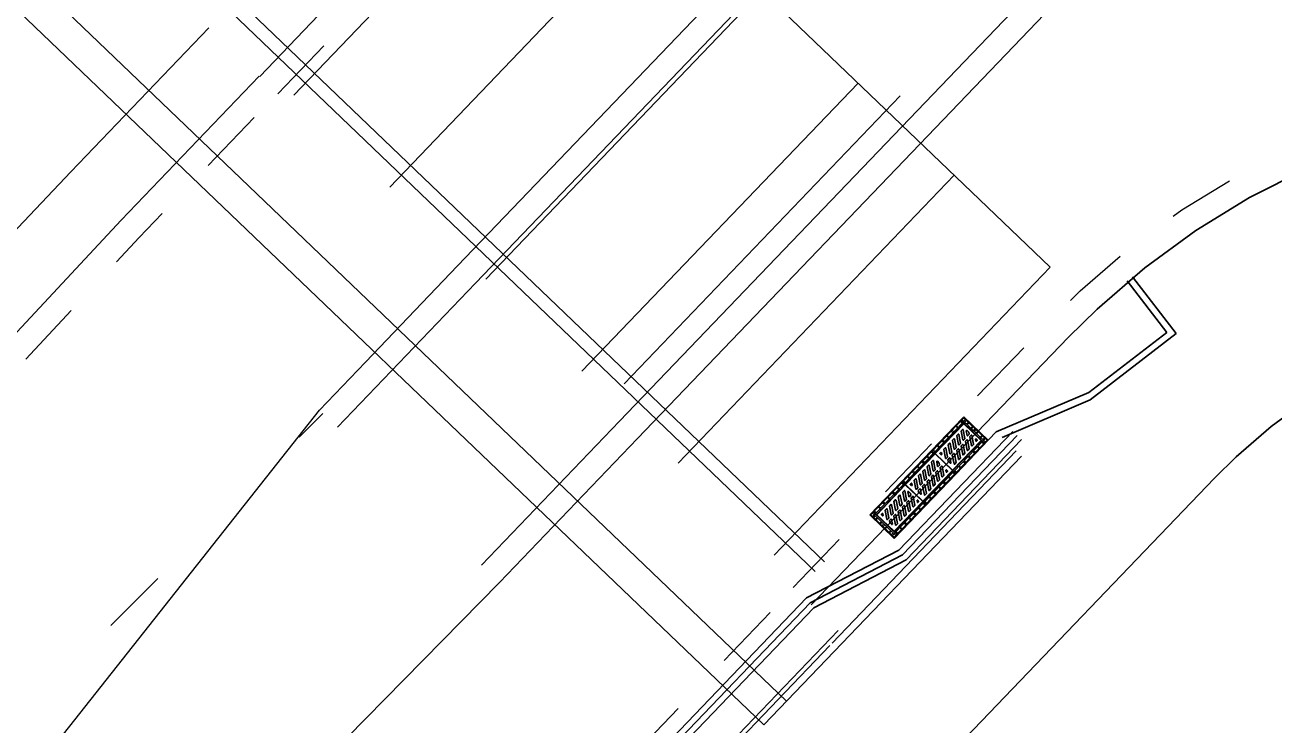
# Model space of a CAD drawing. Header units: metres. Extents: x 134219 to 139178, y 438661 to 444352.
# Drawn here: x 138403.51 to 138422.28, y 439411.1 to 439421.63 of the extents above; entities that cross this region are included whole.
import ezdxf

# ---------------------------------------------------------------- set-up
doc = ezdxf.new("R2010")
doc.units = ezdxf.units.M
for name, pattern in [('11strp', [2, 1, -1]), ('13strp', [4, 1, -3]), ('30270strp', [3, 0.3, -2.7])]:
    doc.linetypes.add(name, pattern=pattern)
doc.layers.add('Utd-ondergr-nw', color=8, linetype='13strp', lineweight=35)
doc.layers.add('Utd-weg-nw', color=8, linetype='Continuous')

msp = doc.modelspace()

# ---------------------------------------------------------------- linework, layer by layer
at = {"layer": 'Utd-ondergr-nw', "linetype": 'Continuous'}
for p, q in [((138408.811, 439427.674), (138418.92, 439417.989)), ((138411.699, 439424.907), (138407.548, 439420.575)), ((138404.771, 439423.863), (138415.527, 439413.557)), ((138404.633, 439423.718), (138415.389, 439413.413)), ((138413.143, 439423.523), (138408.992, 439419.191)), ((138402.683, 439423.223), (138414.958, 439411.462)), ((138402.339, 439422.865), (138414.614, 439411.104)), ((138414.587, 439422.14), (138410.436, 439417.807)), ((138416.032, 439420.756), (138411.881, 439416.424)), ((138416.665, 439420.565), (138412.514, 439416.232)), ((138417.476, 439419.372), (138413.325, 439415.04)), ((138418.92, 439417.989), (138414.769, 439413.656)), ((138420.675, 439417.006), (138420.079, 439417.78)), ((138420.815, 439416.988), (138420.157, 439417.843)), ((138420.675, 439417.006), (138419.503, 439416.104)), ((138420.815, 439416.988), (138419.521, 439415.992)), ((138418.107, 439415.509), (138419.503, 439416.104)), ((138418.197, 439415.427), (138419.521, 439415.992)), ((138417.603, 439415.719), (138417.135, 439415.231)), ((138417.612, 439415.71), (138417.144, 439415.222)), ((138417.62, 439415.737), (138417.603, 439415.719)), ((138417.621, 439415.719), (138417.612, 439415.71)), ((138417.988, 439415.384), (138417.62, 439415.737)), ((138417.971, 439415.384), (138417.621, 439415.719)), ((138417.605, 439415.649), (138417.175, 439415.2)), ((138417.618, 439415.636), (138417.188, 439415.187)), ((138417.622, 439415.631), (138417.193, 439415.183)), ((138417.458, 439415.496), (138417.431, 439415.522)), ((138417.471, 439415.51), (138417.444, 439415.536)), ((138417.507, 439415.597), (138417.514, 439415.59)), ((138417.507, 439415.58), (138417.514, 439415.587)), ((138417.517, 439415.59), (138417.524, 439415.598)), ((138417.518, 439415.587), (138417.525, 439415.58)), ((138417.596, 439415.64), (138417.569, 439415.665)), ((138417.618, 439415.636), (138417.578, 439415.674)), ((138417.932, 439415.343), (138417.582, 439415.679)), ((138417.584, 439415.525), (138417.603, 439415.544)), ((138417.945, 439415.357), (138417.595, 439415.692)), ((138417.648, 439415.694), (138417.609, 439415.653)), ((138417.638, 439415.411), (138417.613, 439415.541)), ((138417.883, 439415.382), (138417.622, 439415.631)), ((138417.661, 439415.681), (138417.635, 439415.654)), ((138417.673, 439415.458), (138417.659, 439415.527)), ((138417.67, 439415.533), (138417.697, 439415.507)), ((138417.671, 439415.644), (138417.678, 439415.637)), ((138417.671, 439415.627), (138417.678, 439415.634)), ((138417.681, 439415.637), (138417.688, 439415.645)), ((138417.682, 439415.634), (138417.689, 439415.627)), ((138417.735, 439415.583), (138417.742, 439415.576)), ((138417.735, 439415.566), (138417.742, 439415.573)), ((138417.745, 439415.576), (138417.752, 439415.584)), ((138417.746, 439415.573), (138417.753, 439415.566)), ((138417.789, 439415.558), (138417.763, 439415.531)), ((138417.802, 439415.545), (138417.777, 439415.518)), ((138416.575, 439413.909), (138418.107, 439415.509)), ((138416.645, 439413.733), (138418.356, 439415.518)), ((138416.699, 439413.659), (138418.421, 439415.456)), ((138416.754, 439413.586), (138418.486, 439415.394)), ((138417.317, 439415.349), (138417.29, 439415.375)), ((138417.33, 439415.362), (138417.303, 439415.388)), ((138417.368, 439415.453), (138417.376, 439415.446)), ((138417.369, 439415.435), (138417.376, 439415.442)), ((138417.379, 439415.446), (138417.386, 439415.453)), ((138417.379, 439415.442), (138417.386, 439415.435)), ((138417.387, 439415.319), (138417.405, 439415.338)), ((138417.441, 439415.205), (138417.416, 439415.335)), ((138417.476, 439415.252), (138417.451, 439415.382)), ((138417.453, 439415.387), (138417.471, 439415.407)), ((138417.883, 439415.382), (138417.453, 439414.933)), ((138417.887, 439415.378), (138417.458, 439414.929)), ((138417.901, 439415.365), (138417.471, 439414.916)), ((138417.507, 439415.274), (138417.482, 439415.404)), ((138417.495, 439414.887), (138417.971, 439415.384)), ((138417.504, 439414.878), (138417.988, 439415.384)), ((138417.542, 439415.321), (138417.517, 439415.451)), ((138417.518, 439415.456), (138417.537, 439415.475)), ((138417.573, 439415.343), (138417.547, 439415.472)), ((138417.553, 439415.318), (138417.571, 439415.337)), ((138417.608, 439415.39), (138417.583, 439415.519)), ((138417.618, 439415.387), (138417.637, 439415.406)), ((138417.646, 439415.366), (138417.671, 439415.236)), ((138417.666, 439415.39), (138417.647, 439415.371)), ((138417.676, 439415.387), (138417.702, 439415.258)), ((138417.702, 439415.474), (138417.684, 439415.455)), ((138417.704, 439415.479), (138417.699, 439415.504)), ((138417.712, 439415.434), (138417.737, 439415.305)), ((138417.732, 439415.459), (138417.713, 439415.44)), ((138417.742, 439415.456), (138417.768, 439415.327)), ((138417.798, 439415.397), (138417.803, 439415.374)), ((138417.809, 439415.402), (138417.822, 439415.389)), ((138417.819, 439415.502), (138417.812, 439415.509)), ((138417.812, 439415.492), (138417.819, 439415.499)), ((138417.823, 439415.38), (138417.813, 439415.37)), ((138417.822, 439415.502), (138417.83, 439415.51)), ((138417.83, 439415.492), (138417.823, 439415.499)), ((138417.883, 439415.441), (138417.876, 439415.448)), ((138417.876, 439415.43), (138417.883, 439415.438)), ((138417.886, 439415.441), (138417.893, 439415.448)), ((138417.894, 439415.431), (138417.887, 439415.438)), ((138417.887, 439415.378), (138417.928, 439415.339)), ((138417.919, 439415.33), (138417.892, 439415.356)), ((138417.93, 439415.422), (138417.905, 439415.396)), ((138417.944, 439415.41), (138417.905, 439415.369)), ((138414.614, 439411.104), (138418.489, 439415.147)), ((138415.642, 439412.335), (138418.409, 439415.223)), ((138417.135, 439415.231), (138416.207, 439414.262)), ((138417.144, 439415.222), (138416.216, 439414.253)), ((138416.729, 439414.735), (138417.171, 439415.196)), ((138416.742, 439414.722), (138417.185, 439415.184)), ((138416.747, 439414.717), (138417.189, 439415.179)), ((138417.158, 439415.183), (138417.131, 439415.209)), ((138417.185, 439415.184), (138417.144, 439415.222)), ((138417.171, 439415.196), (138417.144, 439415.222)), ((138417.188, 439415.187), (138417.148, 439415.226)), ((138417.187, 439415.214), (138417.16, 439415.24)), ((138417.185, 439415.184), (138417.171, 439415.196)), ((138417.45, 439414.93), (138417.189, 439415.179)), ((138417.45, 439414.93), (138417.189, 439415.179)), ((138417.453, 439414.933), (138417.193, 439415.183)), ((138417.226, 439415.305), (138417.234, 439415.298)), ((138417.227, 439415.287), (138417.234, 439415.294)), ((138417.237, 439415.298), (138417.244, 439415.305)), ((138417.237, 439415.294), (138417.244, 439415.287)), ((138417.264, 439415.191), (138417.274, 439415.201)), ((138417.278, 439415.169), (138417.264, 439415.182)), ((138417.289, 439415.175), (138417.284, 439415.198)), ((138417.345, 439415.115), (138417.319, 439415.245)), ((138417.321, 439415.25), (138417.339, 439415.269)), ((138417.375, 439415.137), (138417.35, 439415.266)), ((138417.41, 439415.184), (138417.385, 439415.313)), ((138417.421, 439415.181), (138417.439, 439415.2)), ((138417.448, 439415.16), (138417.474, 439415.03)), ((138417.468, 439415.184), (138417.45, 439415.165)), ((138417.479, 439415.181), (138417.504, 439415.052)), ((138417.487, 439415.249), (138417.505, 439415.269)), ((138417.514, 439415.228), (138417.539, 439415.099)), ((138417.534, 439415.253), (138417.516, 439415.234)), ((138417.545, 439415.25), (138417.57, 439415.12)), ((138417.58, 439415.297), (138417.605, 439415.168)), ((138417.6, 439415.322), (138417.582, 439415.303)), ((138417.611, 439415.319), (138417.636, 439415.189)), ((138417.634, 439415.184), (138417.616, 439415.164)), ((138417.7, 439415.252), (138417.682, 439415.233)), ((138417.766, 439415.321), (138417.747, 439415.302)), ((138417.755, 439415.212), (138417.782, 439415.186)), ((138417.768, 439415.226), (138417.795, 439415.2)), ((138417.843, 439415.275), (138417.836, 439415.282)), ((138417.836, 439415.265), (138417.843, 439415.272)), ((138417.846, 439415.275), (138417.853, 439415.283)), ((138417.854, 439415.265), (138417.846, 439415.272)), ((138416.927, 439414.991), (138416.934, 439414.984)), ((138416.934, 439414.981), (138416.927, 439414.973)), ((138416.944, 439414.991), (138416.937, 439414.984)), ((138416.937, 439414.981), (138416.945, 439414.974)), ((138417.016, 439415.035), (138416.99, 439415.061)), ((138417.029, 439415.048), (138417.002, 439415.074)), ((138417.071, 439415.142), (138417.078, 439415.135)), ((138417.096, 439414.856), (138417.071, 439414.985)), ((138417.079, 439415.132), (138417.072, 439415.124)), ((138417.072, 439414.991), (138417.091, 439415.01)), ((138417.089, 439415.142), (138417.082, 439415.135)), ((138417.082, 439415.132), (138417.089, 439415.125)), ((138417.127, 439414.877), (138417.101, 439415.007)), ((138417.162, 439414.924), (138417.137, 439415.054)), ((138417.138, 439415.059), (138417.157, 439415.079)), ((138417.193, 439414.946), (138417.167, 439415.076)), ((138417.227, 439414.992), (138417.214, 439415.062)), ((138417.224, 439415.068), (138417.251, 439415.041)), ((138417.256, 439415.009), (138417.238, 439414.989)), ((138417.258, 439415.014), (138417.253, 439415.038)), ((138417.266, 439414.969), (138417.291, 439414.84)), ((138417.286, 439414.994), (138417.267, 439414.975)), ((138417.296, 439414.991), (138417.322, 439414.861)), ((138417.355, 439415.112), (138417.374, 439415.131)), ((138417.383, 439415.092), (138417.388, 439415.068)), ((138417.385, 439415.097), (138417.403, 439415.116)), ((138417.417, 439415.038), (138417.39, 439415.064)), ((138417.414, 439415.113), (138417.427, 439415.044)), ((138417.503, 439415.046), (138417.484, 439415.027)), ((138417.568, 439415.115), (138417.55, 439415.096)), ((138417.562, 439414.983), (138417.555, 439414.99)), ((138417.555, 439414.972), (138417.562, 439414.979)), ((138417.566, 439414.983), (138417.573, 439414.99)), ((138417.573, 439414.972), (138417.566, 439414.979)), ((138417.613, 439415.065), (138417.64, 439415.039)), ((138417.626, 439415.078), (138417.653, 439415.052)), ((138417.704, 439415.131), (138417.697, 439415.138)), ((138417.697, 439415.12), (138417.704, 439415.127)), ((138417.707, 439415.131), (138417.715, 439415.138)), ((138417.715, 439415.12), (138417.708, 439415.127)), ((138416.566, 439413.918), (138417.495, 439414.887)), ((138416.575, 439413.909), (138417.504, 439414.878)), ((138416.742, 439414.749), (138416.715, 439414.774)), ((138416.782, 439414.84), (138416.789, 439414.833)), ((138416.79, 439414.83), (138416.782, 439414.823)), ((138416.8, 439414.841), (138416.793, 439414.834)), ((138416.793, 439414.83), (138416.8, 439414.823)), ((138416.872, 439414.884), (138416.845, 439414.91)), ((138416.885, 439414.898), (138416.858, 439414.924)), ((138416.899, 439414.65), (138416.873, 439414.779)), ((138416.875, 439414.785), (138416.893, 439414.804)), ((138416.929, 439414.671), (138416.904, 439414.801)), ((138416.964, 439414.718), (138416.939, 439414.848)), ((138416.941, 439414.853), (138416.959, 439414.873)), ((138416.995, 439414.74), (138416.97, 439414.87)), ((138417.03, 439414.787), (138417.005, 439414.917)), ((138417.007, 439414.922), (138417.025, 439414.941)), ((138417.007, 439414.468), (138417.45, 439414.93)), ((138417.012, 439414.464), (138417.454, 439414.925)), ((138417.025, 439414.451), (138417.468, 439414.912)), ((138417.061, 439414.809), (138417.036, 439414.938)), ((138417.041, 439414.784), (138417.059, 439414.803)), ((138417.088, 439414.788), (138417.07, 439414.768)), ((138417.099, 439414.785), (138417.124, 439414.655)), ((138417.107, 439414.853), (138417.125, 439414.872)), ((138417.134, 439414.832), (138417.159, 439414.702)), ((138417.154, 439414.856), (138417.136, 439414.837)), ((138417.165, 439414.853), (138417.19, 439414.724)), ((138417.172, 439414.921), (138417.191, 439414.941)), ((138417.2, 439414.9), (138417.225, 439414.771)), ((138417.22, 439414.925), (138417.202, 439414.906)), ((138417.231, 439414.922), (138417.256, 439414.792)), ((138417.254, 439414.787), (138417.236, 439414.768)), ((138417.32, 439414.856), (138417.302, 439414.836)), ((138417.352, 439414.931), (138417.357, 439414.908)), ((138417.363, 439414.937), (138417.377, 439414.924)), ((138417.377, 439414.915), (138417.367, 439414.905)), ((138417.407, 439414.82), (138417.399, 439414.827)), ((138417.407, 439414.817), (138417.4, 439414.81)), ((138417.417, 439414.828), (138417.41, 439414.82)), ((138417.417, 439414.81), (138417.41, 439414.817)), ((138417.454, 439414.925), (138417.495, 439414.887)), ((138417.468, 439414.912), (138417.454, 439414.925)), ((138417.455, 439414.899), (138417.482, 439414.873)), ((138417.458, 439414.929), (138417.498, 439414.89)), ((138417.468, 439414.912), (138417.495, 439414.887)), ((138417.484, 439414.93), (138417.511, 439414.904)), ((138416.295, 439414.282), (138416.724, 439414.73)), ((138416.308, 439414.269), (138416.738, 439414.717)), ((138416.313, 439414.264), (138416.742, 439414.713)), ((138416.569, 439414.568), (138416.542, 439414.594)), ((138416.582, 439414.582), (138416.555, 439414.608)), ((138416.622, 439414.674), (138416.63, 439414.667)), ((138416.63, 439414.664), (138416.623, 439414.656)), ((138416.64, 439414.674), (138416.633, 439414.667)), ((138416.633, 439414.664), (138416.64, 439414.657)), ((138416.711, 439414.717), (138416.684, 439414.743)), ((138416.724, 439414.73), (138416.697, 439414.756)), ((138416.729, 439414.735), (138416.702, 439414.761)), ((138416.728, 439414.471), (138416.703, 439414.601)), ((138416.704, 439414.606), (138416.723, 439414.626)), ((138416.738, 439414.717), (138416.724, 439414.73)), ((138416.742, 439414.722), (138416.729, 439414.735)), ((138416.758, 439414.493), (138416.733, 439414.623)), ((138417.003, 439414.463), (138416.742, 439414.713)), ((138417.007, 439414.468), (138416.747, 439414.717)), ((138416.793, 439414.539), (138416.779, 439414.609)), ((138416.79, 439414.614), (138416.817, 439414.588)), ((138416.818, 439414.726), (138416.828, 439414.735)), ((138416.832, 439414.704), (138416.818, 439414.717)), ((138416.824, 439414.561), (138416.819, 439414.585)), ((138416.843, 439414.709), (138416.838, 439414.732)), ((138416.909, 439414.647), (138416.928, 439414.666)), ((138416.937, 439414.626), (138416.942, 439414.602)), ((138416.939, 439414.632), (138416.957, 439414.651)), ((138416.971, 439414.573), (138416.944, 439414.599)), ((138416.968, 439414.648), (138416.981, 439414.579)), ((138416.975, 439414.715), (138416.993, 439414.735)), ((138417.002, 439414.694), (138417.028, 439414.565)), ((138417.023, 439414.719), (138417.004, 439414.7)), ((138417.033, 439414.716), (138417.058, 439414.586)), ((138417.068, 439414.763), (138417.094, 439414.633)), ((138417.123, 439414.65), (138417.104, 439414.63)), ((138417.168, 439414.6), (138417.195, 439414.574)), ((138417.188, 439414.718), (138417.17, 439414.699)), ((138417.181, 439414.614), (138417.208, 439414.588)), ((138417.262, 439414.67), (138417.255, 439414.677)), ((138417.262, 439414.666), (138417.255, 439414.659)), ((138417.272, 439414.677), (138417.265, 439414.67)), ((138417.273, 439414.659), (138417.266, 439414.666)), ((138417.313, 439414.751), (138417.34, 439414.725)), ((138417.326, 439414.764), (138417.353, 439414.739)), ((138416.428, 439414.421), (138416.401, 439414.447)), ((138416.441, 439414.434), (138416.414, 439414.46)), ((138416.48, 439414.526), (138416.488, 439414.519)), ((138416.488, 439414.516), (138416.481, 439414.508)), ((138416.498, 439414.526), (138416.491, 439414.519)), ((138416.491, 439414.516), (138416.498, 439414.509)), ((138416.53, 439414.265), (138416.505, 439414.395)), ((138416.507, 439414.4), (138416.525, 439414.42)), ((138416.561, 439414.287), (138416.536, 439414.416)), ((138416.596, 439414.334), (138416.571, 439414.464)), ((138416.573, 439414.469), (138416.591, 439414.488)), ((138416.573, 439414.015), (138417.003, 439414.463)), ((138416.578, 439414.01), (138417.007, 439414.459)), ((138416.591, 439413.998), (138417.021, 439414.446)), ((138416.627, 439414.356), (138416.602, 439414.485)), ((138416.662, 439414.403), (138416.637, 439414.532)), ((138416.638, 439414.538), (138416.657, 439414.557)), ((138416.693, 439414.424), (138416.667, 439414.554)), ((138416.673, 439414.4), (138416.691, 439414.419)), ((138416.72, 439414.403), (138416.702, 439414.384)), ((138416.731, 439414.4), (138416.756, 439414.271)), ((138416.738, 439414.468), (138416.757, 439414.488)), ((138416.766, 439414.447), (138416.791, 439414.318)), ((138416.786, 439414.472), (138416.767, 439414.453)), ((138416.796, 439414.469), (138416.822, 439414.339)), ((138416.822, 439414.555), (138416.804, 439414.536)), ((138416.832, 439414.516), (138416.857, 439414.386)), ((138416.852, 439414.541), (138416.833, 439414.521)), ((138416.862, 439414.538), (138416.887, 439414.408)), ((138416.886, 439414.403), (138416.867, 439414.383)), ((138416.918, 439414.478), (138416.923, 439414.455)), ((138416.929, 439414.484), (138416.942, 439414.471)), ((138416.943, 439414.462), (138416.933, 439414.452)), ((138417.021, 439414.446), (138417.007, 439414.459)), ((138417.008, 439414.433), (138417.035, 439414.407)), ((138417.025, 439414.451), (138417.012, 439414.464)), ((138417.021, 439414.446), (138417.048, 439414.42)), ((138417.025, 439414.451), (138417.052, 439414.425)), ((138417.057, 439414.581), (138417.038, 439414.562)), ((138417.038, 439414.464), (138417.065, 439414.439)), ((138417.118, 439414.519), (138417.11, 439414.526)), ((138417.118, 439414.516), (138417.111, 439414.508)), ((138417.128, 439414.526), (138417.121, 439414.519)), ((138417.128, 439414.509), (138417.121, 439414.516)), ((138416.207, 439414.262), (138416.575, 439413.909)), ((138416.216, 439414.271), (138416.584, 439413.918)), ((138416.601, 439413.954), (138416.25, 439414.289)), ((138416.252, 439414.237), (138416.29, 439414.277)), ((138416.614, 439413.967), (138416.263, 439414.303)), ((138416.265, 439414.224), (138416.291, 439414.251)), ((138416.308, 439414.269), (138416.268, 439414.307)), ((138416.303, 439414.291), (138416.276, 439414.317)), ((138416.302, 439414.215), (138416.309, 439414.208)), ((138416.319, 439414.216), (138416.312, 439414.208)), ((138416.573, 439414.015), (138416.313, 439414.264)), ((138416.342, 439414.381), (138416.349, 439414.374)), ((138416.349, 439414.371), (138416.342, 439414.364)), ((138416.359, 439414.382), (138416.352, 439414.374)), ((138416.352, 439414.371), (138416.36, 439414.364)), ((138416.384, 439414.272), (138416.393, 439414.282)), ((138416.398, 439414.25), (138416.384, 439414.264)), ((138416.409, 439414.256), (138416.404, 439414.279)), ((138416.465, 439414.197), (138416.439, 439414.326)), ((138416.441, 439414.332), (138416.459, 439414.351)), ((138416.495, 439414.218), (138416.47, 439414.348)), ((138416.475, 439414.194), (138416.494, 439414.213)), ((138416.541, 439414.262), (138416.559, 439414.281)), ((138416.568, 439414.241), (138416.594, 439414.112)), ((138416.588, 439414.266), (138416.57, 439414.247)), ((138416.599, 439414.263), (138416.624, 439414.133)), ((138416.607, 439414.331), (138416.625, 439414.35)), ((138416.634, 439414.31), (138416.659, 439414.18)), ((138416.654, 439414.335), (138416.636, 439414.315)), ((138416.665, 439414.331), (138416.69, 439414.202)), ((138416.7, 439414.379), (138416.725, 439414.249)), ((138416.754, 439414.265), (138416.736, 439414.246)), ((138416.82, 439414.334), (138416.802, 439414.315)), ((138416.816, 439414.204), (138416.809, 439414.211)), ((138416.827, 439414.211), (138416.82, 439414.204)), ((138416.866, 439414.284), (138416.893, 439414.258)), ((138416.879, 439414.298), (138416.906, 439414.272)), ((138416.958, 439414.352), (138416.951, 439414.359)), ((138416.958, 439414.349), (138416.951, 439414.341)), ((138416.969, 439414.359), (138416.962, 439414.352)), ((138416.969, 439414.342), (138416.962, 439414.349)), ((138416.309, 439414.205), (138416.302, 439414.198)), ((138416.312, 439414.205), (138416.32, 439414.198)), ((138416.366, 439414.154), (138416.373, 439414.147)), ((138416.373, 439414.144), (138416.366, 439414.136)), ((138416.383, 439414.154), (138416.376, 439414.147)), ((138416.376, 439414.144), (138416.384, 439414.137)), ((138416.393, 439414.101), (138416.419, 439414.128)), ((138416.407, 439414.088), (138416.432, 439414.115)), ((138416.45, 439414.073), (138416.443, 439414.08)), ((138416.45, 439414.07), (138416.443, 439414.063)), ((138416.46, 439414.081), (138416.453, 439414.073)), ((138416.461, 439414.063), (138416.453, 439414.07)), ((138416.503, 439414.173), (138416.508, 439414.149)), ((138416.505, 439414.179), (138416.523, 439414.198)), ((138416.514, 439414.012), (138416.507, 439414.019)), ((138416.537, 439414.12), (138416.51, 439414.146)), ((138416.524, 439414.019), (138416.517, 439414.012)), ((138416.534, 439414.195), (138416.547, 439414.125)), ((138416.623, 439414.128), (138416.604, 439414.109)), ((138416.688, 439414.196), (138416.67, 439414.177)), ((138416.678, 439414.059), (138416.67, 439414.066)), ((138416.678, 439414.056), (138416.671, 439414.049)), ((138416.688, 439414.067), (138416.681, 439414.059)), ((138416.688, 439414.049), (138416.681, 439414.056)), ((138416.724, 439414.137), (138416.751, 439414.111)), ((138416.737, 439414.15), (138416.764, 439414.124)), ((138416.817, 439414.201), (138416.809, 439414.193)), ((138416.827, 439414.194), (138416.82, 439414.201)), ((138416.514, 439414.009), (138416.507, 439414.001)), ((138416.525, 439414.002), (138416.517, 439414.009)), ((138416.535, 439413.966), (138416.56, 439413.993)), ((138416.548, 439413.953), (138416.587, 439413.993)), ((138416.578, 439414.01), (138416.618, 439413.972)), ((138416.627, 439413.981), (138416.6, 439414.007)), ((138415.257, 439413.013), (138416.645, 439413.733)), ((138415.312, 439412.94), (138416.699, 439413.659)), ((138415.367, 439412.867), (138416.754, 439413.586)), ((138405.376, 439402.7), (138415.257, 439413.013)), ((138405.43, 439402.627), (138415.312, 439412.94)), ((138405.485, 439402.554), (138415.367, 439412.867)), ((138363.72, 439358.144), (138415.607, 439412.299))]:
    msp.add_line(p, q, dxfattribs=at)
at = {"layer": 'Utd-ondergr-nw', "linetype": 'Continuous', "flags": 128}
for points in [[(138407.037, 439420.853), (138411.343, 439425.359), (138411.846, 439425.911), (138412.458, 439426.67), (138413.019, 439427.467), (138413.526, 439428.3), (138413.976, 439429.165), (138414.367, 439430.058), (138414.698, 439430.975), (138414.967, 439431.912), (138415.173, 439432.864), (138415.315, 439433.829), (138415.393, 439434.8), (138415.405, 439435.775), (138415.354, 439436.736)], [(138410.28, 439417.745), (138415.815, 439423.522), (138418.775, 439426.611)], [(138412.446, 439415.67), (138417.981, 439421.446), (138420.809, 439424.398)], [(138354.038, 439367.071), (138356.46, 439369.597), (138363.379, 439376.818), (138370.297, 439384.038), (138377.216, 439391.259), (138382.055, 439396.31), (138384.134, 439398.48), (138384.162, 439398.508), (138391.071, 439405.682), (138398.008, 439412.885), (138404.197, 439419.419), (138404.889, 439420.141), (138406.273, 439421.585)], [(138354.959, 439366.189), (138357.381, 439368.715), (138364.299, 439375.936), (138371.218, 439383.156), (138378.136, 439390.377), (138382.975, 439395.427), (138385.055, 439397.597), (138385.082, 439397.627), (138391.936, 439404.854), (138398.817, 439412.11), (138404.955, 439418.693), (138405.647, 439419.415), (138407.031, 439420.859)], [(138415.328, 439412.909), (138419.19, 439416.927), (138419.625, 439417.357), (138420.343, 439417.978), (138421.108, 439418.538), (138421.917, 439419.034), (138422.764, 439419.463), (138423.643, 439419.821), (138424.548, 439420.106), (138425.473, 439420.316), (138426.413, 439420.45), (138427.36, 439420.507), (138428.309, 439420.486), (138429.253, 439420.389), (138429.962, 439420.263)], [(138408.205, 439415.579), (138408.896, 439416.301), (138410.28, 439417.745)], [(138417.537, 439410.793), (138421.392, 439414.816), (138421.713, 439415.134), (138422.242, 439415.592), (138422.807, 439416.005), (138423.404, 439416.371), (138424.029, 439416.687), (138424.677, 439416.951), (138425.345, 439417.161), (138426.027, 439417.316), (138426.72, 439417.415), (138427.419, 439417.457), (138428.119, 439417.442), (138428.815, 439417.37), (138429.338, 439417.278)], [(138410.371, 439413.504), (138411.063, 439414.226), (138412.446, 439415.67)], [(138363.028, 439358.457), (138365.45, 439360.984), (138372.368, 439368.205), (138379.287, 439375.425), (138386.205, 439382.646), (138391.044, 439387.696), (138393.123, 439389.866), (138393.152, 439389.894), (138400.204, 439396.932), (138407.284, 439403.997), (138413.656, 439410.356), (138414.348, 439411.078), (138415.732, 439412.522)]]:
    msp.add_lwpolyline(points, dxfattribs=at)
at = {"layer": 'Utd-ondergr-nw', "linetype": 'Continuous'}
for centre, major_axis, start_param, end_param in [((138417.516, 439415.589), (-0.0044, 0.0044), -1.549424, 4.733761), ((138417.589, 439415.521), (-0.0044, 0.0044), 0.021372, 0.97798), ((138417.607, 439415.54), (-0.0044, 0.0044), 4.119573, 6.304557), ((138417.666, 439415.528), (-0.0044, 0.0044), -1.549424, 0.97798), ((138417.68, 439415.636), (-0.0044, 0.0044), -1.549424, 4.733761), ((138417.744, 439415.575), (-0.0044, 0.0044), -1.549424, 4.733761), ((138417.377, 439415.444), (-0.0044, 0.0044), -1.549424, 4.733761), ((138417.41, 439415.334), (-0.0044, 0.0044), 4.119573, 6.304557), ((138417.457, 439415.383), (-0.0044, 0.0044), 0.021372, 0.97798), ((138417.475, 439415.402), (-0.0044, 0.0044), 4.119573, 6.304557), ((138417.523, 439415.452), (-0.0044, 0.0044), 0.021372, 0.97798), ((138417.541, 439415.471), (-0.0044, 0.0044), 4.119573, 6.304557), ((138417.567, 439415.342), (-0.0044, 0.0044), 3.162965, 4.119573), ((138417.614, 439415.391), (-0.0044, 0.0044), 0.97798, 3.162965), ((138417.632, 439415.41), (-0.0044, 0.0044), 3.162965, 4.119573), ((138417.652, 439415.367), (-0.0044, 0.0044), 0.021372, 0.97798), ((138417.67, 439415.386), (-0.0044, 0.0044), 4.119573, 6.304557), ((138417.679, 439415.459), (-0.0044, 0.0044), 0.97798, 3.162965), ((138417.693, 439415.502), (-0.0044, 0.0044), 4.119573, 4.733761), ((138417.693, 439415.502), (-0.0044, 0.0044), 4.119573, 4.733761), ((138417.697, 439415.478), (-0.0044, 0.0044), 3.162965, 4.119573), ((138417.718, 439415.436), (-0.0044, 0.0044), 0.021372, 0.97798), ((138417.736, 439415.455), (-0.0044, 0.0044), 4.119573, 6.304557), ((138417.804, 439415.398), (-0.0044, 0.0044), -1.549424, 0.97798), ((138417.809, 439415.375), (-0.0044, 0.0044), 0.97798, 3.162965), ((138417.821, 439415.501), (-0.0044, 0.0044), -1.549424, 4.733761), ((138417.818, 439415.385), (-0.0044, 0.0044), 3.162965, 4.733761), ((138417.885, 439415.439), (-0.0044, 0.0044), -1.549424, 4.733761), ((138417.235, 439415.296), (-0.0044, 0.0044), -1.549424, 4.733761), ((138417.269, 439415.187), (-0.0044, 0.0044), 0.021372, 1.592169), ((138417.278, 439415.196), (-0.0044, 0.0044), 4.119573, 6.304557), ((138417.282, 439415.173), (-0.0044, 0.0044), 1.592169, 4.119573), ((138417.325, 439415.246), (-0.0044, 0.0044), 0.021372, 0.97798), ((138417.344, 439415.265), (-0.0044, 0.0044), 4.119573, 6.304557), ((138417.391, 439415.314), (-0.0044, 0.0044), 0.021372, 0.97798), ((138417.416, 439415.185), (-0.0044, 0.0044), 0.97798, 3.162965), ((138417.435, 439415.204), (-0.0044, 0.0044), 3.162965, 4.119573), ((138417.454, 439415.161), (-0.0044, 0.0044), 0.021372, 0.97798), ((138417.473, 439415.18), (-0.0044, 0.0044), 4.119573, 6.304557), ((138417.482, 439415.254), (-0.0044, 0.0044), 0.97798, 3.162965), ((138417.501, 439415.273), (-0.0044, 0.0044), 3.162965, 4.119573), ((138417.52, 439415.23), (-0.0044, 0.0044), 0.021372, 0.97798), ((138417.539, 439415.249), (-0.0044, 0.0044), 4.119573, 6.304557), ((138417.548, 439415.322), (-0.0044, 0.0044), 0.97798, 3.162965), ((138417.586, 439415.298), (-0.0044, 0.0044), 0.021372, 0.97798), ((138417.605, 439415.317), (-0.0044, 0.0044), 4.119573, 6.304557), ((138417.611, 439415.169), (-0.0044, 0.0044), 0.97798, 3.162965), ((138417.63, 439415.188), (-0.0044, 0.0044), 3.162965, 4.119573), ((138417.677, 439415.237), (-0.0044, 0.0044), 0.97798, 3.162965), ((138417.696, 439415.257), (-0.0044, 0.0044), 3.162965, 4.119573), ((138417.743, 439415.306), (-0.0044, 0.0044), 0.97798, 3.162965), ((138417.761, 439415.325), (-0.0044, 0.0044), 3.162965, 4.119573), ((138417.845, 439415.274), (-0.0044, 0.0044), -1.549424, 4.733761), ((138416.936, 439414.982), (-0.0044, 0.0044), -1.549424, 4.733761), ((138417.077, 439414.986), (-0.0044, 0.0044), 0.021372, 0.97798), ((138417.08, 439415.133), (-0.0044, 0.0044), -1.549424, 4.733761), ((138417.095, 439415.006), (-0.0044, 0.0044), 4.119573, 6.304557), ((138417.143, 439415.055), (-0.0044, 0.0044), 0.021372, 0.97798), ((138417.161, 439415.074), (-0.0044, 0.0044), 4.119573, 6.304557), ((138417.22, 439415.063), (-0.0044, 0.0044), -1.549424, 0.97798), ((138417.233, 439414.994), (-0.0044, 0.0044), 0.97798, 3.162965), ((138417.247, 439415.037), (-0.0044, 0.0044), 4.119573, 4.733761), ((138417.247, 439415.037), (-0.0044, 0.0044), 4.119573, 4.733761), ((138417.252, 439415.013), (-0.0044, 0.0044), 3.162965, 4.119573), ((138417.272, 439414.97), (-0.0044, 0.0044), 0.021372, 0.97798), ((138417.29, 439414.989), (-0.0044, 0.0044), 4.119573, 6.304557), ((138417.351, 439415.116), (-0.0044, 0.0044), 0.97798, 3.162965), ((138417.369, 439415.136), (-0.0044, 0.0044), 3.162965, 4.119573), ((138417.389, 439415.093), (-0.0044, 0.0044), 0.021372, 0.97798), ((138417.394, 439415.069), (0.0044, 0.0044), 2.548777, 3.162965), ((138417.394, 439415.069), (0.0044, 0.0044), 2.548777, 3.162965), ((138417.408, 439415.112), (-0.0044, 0.0044), 4.119573, 6.304557), ((138417.421, 439415.043), (-0.0044, 0.0044), 1.592169, 4.119573), ((138417.48, 439415.031), (-0.0044, 0.0044), 0.97798, 3.162965), ((138417.498, 439415.051), (-0.0044, 0.0044), 3.162965, 4.119573), ((138417.546, 439415.1), (-0.0044, 0.0044), 0.97798, 3.162965), ((138417.564, 439414.981), (-0.0044, 0.0044), -1.549424, 4.733761), ((138417.564, 439415.119), (-0.0044, 0.0044), 3.162965, 4.119573), ((138417.706, 439415.129), (-0.0044, 0.0044), -1.549424, 4.733761), ((138416.791, 439414.832), (-0.0044, 0.0044), -1.549424, 4.733761), ((138416.879, 439414.78), (-0.0044, 0.0044), 0.021372, 0.97798), ((138416.898, 439414.8), (-0.0044, 0.0044), 4.119573, 6.304557), ((138416.945, 439414.849), (-0.0044, 0.0044), 0.021372, 0.97798), ((138416.964, 439414.868), (-0.0044, 0.0044), 4.119573, 6.304557), ((138417.011, 439414.918), (-0.0044, 0.0044), 0.021372, 0.97798), ((138417.03, 439414.937), (-0.0044, 0.0044), 4.119573, 6.304557), ((138417.036, 439414.788), (-0.0044, 0.0044), 0.97798, 3.162965), ((138417.055, 439414.808), (-0.0044, 0.0044), 3.162965, 4.119573), ((138417.093, 439414.783), (-0.0044, 0.0044), 4.119573, 6.304557), ((138417.102, 439414.857), (-0.0044, 0.0044), 0.97798, 3.162965), ((138417.121, 439414.876), (-0.0044, 0.0044), 3.162965, 4.119573), ((138417.14, 439414.833), (-0.0044, 0.0044), 0.021372, 0.97798), ((138417.159, 439414.852), (-0.0044, 0.0044), 4.119573, 6.304557), ((138417.168, 439414.926), (-0.0044, 0.0044), 0.97798, 3.162965), ((138417.186, 439414.945), (-0.0044, 0.0044), 3.162965, 4.119573), ((138417.206, 439414.902), (-0.0044, 0.0044), 0.021372, 0.97798), ((138417.224, 439414.921), (-0.0044, 0.0044), 4.119573, 6.304557), ((138417.231, 439414.772), (-0.0044, 0.0044), 0.97798, 3.162965), ((138417.25, 439414.791), (-0.0044, 0.0044), 3.162965, 4.119573), ((138417.297, 439414.841), (-0.0044, 0.0044), 0.97798, 3.162965), ((138417.316, 439414.86), (-0.0044, 0.0044), 3.162965, 4.119573), ((138417.358, 439414.932), (-0.0044, 0.0044), -1.549424, 0.97798), ((138417.363, 439414.909), (-0.0044, 0.0044), 0.97798, 3.162965), ((138417.372, 439414.919), (-0.0044, 0.0044), 3.162965, 4.733761), ((138417.408, 439414.819), (-0.0044, 0.0044), -1.549424, 4.733761), ((138416.631, 439414.665), (-0.0044, 0.0044), -1.549424, 4.733761), ((138416.709, 439414.602), (-0.0044, 0.0044), 0.021372, 0.97798), ((138416.727, 439414.621), (-0.0044, 0.0044), 4.119573, 6.304557), ((138416.785, 439414.61), (-0.0044, 0.0044), -1.549424, 0.97798), ((138416.823, 439414.721), (-0.0044, 0.0044), 0.021372, 1.592169), ((138416.813, 439414.584), (0.0044, 0.0044), 5.690369, 6.304558), ((138416.813, 439414.584), (0.0044, 0.0044), 5.690369, 6.304558), ((138416.832, 439414.731), (-0.0044, 0.0044), 4.119573, 6.304557), ((138416.837, 439414.708), (-0.0044, 0.0044), 1.592169, 4.119573), ((138416.905, 439414.651), (-0.0044, 0.0044), 0.97798, 3.162965), ((138416.923, 439414.67), (-0.0044, 0.0044), 3.162965, 4.119573), ((138416.943, 439414.628), (-0.0044, 0.0044), 0.021372, 0.97798), ((138416.948, 439414.603), (-0.0044, 0.0044), 0.97798, 1.592169), ((138416.948, 439414.603), (-0.0044, 0.0044), 0.97798, 1.592169), ((138416.962, 439414.647), (-0.0044, 0.0044), 4.119573, 6.304557), ((138416.971, 439414.72), (-0.0044, 0.0044), 0.97798, 3.162965), ((138416.989, 439414.739), (-0.0044, 0.0044), 3.162965, 4.119573), ((138417.009, 439414.695), (-0.0044, 0.0044), 0.021372, 0.97798), ((138417.027, 439414.715), (-0.0044, 0.0044), 4.119573, 6.304557), ((138417.052, 439414.585), (-0.0044, 0.0044), 3.162965, 4.119573), ((138417.074, 439414.764), (-0.0044, 0.0044), 0.021372, 0.97798), ((138417.1, 439414.635), (-0.0044, 0.0044), 0.97798, 3.162965), ((138417.118, 439414.654), (-0.0044, 0.0044), 3.162965, 4.119573), ((138417.165, 439414.703), (-0.0044, 0.0044), 0.97798, 3.162965), ((138417.184, 439414.723), (-0.0044, 0.0044), 3.162965, 4.119573), ((138417.264, 439414.668), (-0.0044, 0.0044), -1.549424, 4.733761), ((138416.489, 439414.517), (-0.0044, 0.0044), -1.549424, 4.733761), ((138416.511, 439414.396), (-0.0044, 0.0044), 0.021372, 0.97798), ((138416.53, 439414.415), (-0.0044, 0.0044), 4.119573, 6.304557), ((138416.577, 439414.465), (-0.0044, 0.0044), 0.021372, 0.97798), ((138416.595, 439414.484), (-0.0044, 0.0044), 4.119573, 6.304557), ((138416.643, 439414.533), (-0.0044, 0.0044), 0.021372, 0.97798), ((138416.661, 439414.553), (-0.0044, 0.0044), 4.119573, 6.304557), ((138416.668, 439414.404), (-0.0044, 0.0044), 0.97798, 3.162965), ((138416.686, 439414.423), (-0.0044, 0.0044), 3.162965, 4.119573), ((138416.724, 439414.399), (-0.0044, 0.0044), 4.119573, 6.304557), ((138416.734, 439414.473), (-0.0044, 0.0044), 0.97798, 3.162965), ((138416.752, 439414.492), (-0.0044, 0.0044), 3.162965, 4.119573), ((138416.772, 439414.448), (-0.0044, 0.0044), 0.021372, 0.97798), ((138416.79, 439414.468), (-0.0044, 0.0044), 4.119573, 6.304557), ((138416.799, 439414.541), (-0.0044, 0.0044), 0.97798, 3.162965), ((138416.817, 439414.56), (-0.0044, 0.0044), 3.162965, 4.119573), ((138416.838, 439414.517), (-0.0044, 0.0044), 0.021372, 0.97798), ((138416.856, 439414.536), (-0.0044, 0.0044), 4.119573, 6.304557), ((138416.881, 439414.407), (-0.0044, 0.0044), 3.162965, 4.119573), ((138416.924, 439414.479), (-0.0044, 0.0044), -1.549424, 0.97798), ((138416.929, 439414.456), (-0.0044, 0.0044), 0.97798, 3.162965), ((138416.938, 439414.466), (-0.0044, 0.0044), 3.162965, 4.733761), ((138416.975, 439414.577), (-0.0044, 0.0044), 1.592169, 4.119573), ((138417.034, 439414.566), (-0.0044, 0.0044), 0.97798, 3.162965), ((138417.119, 439414.517), (-0.0044, 0.0044), -1.549424, 4.733761), ((138416.311, 439414.207), (-0.0044, 0.0044), -1.549424, 4.733761), ((138416.351, 439414.373), (-0.0044, 0.0044), -1.549424, 4.733761), ((138416.389, 439414.268), (-0.0044, 0.0044), 0.021372, 1.592169), ((138416.398, 439414.278), (-0.0044, 0.0044), 4.119573, 6.304557), ((138416.402, 439414.255), (-0.0044, 0.0044), 1.592169, 4.119573), ((138416.445, 439414.327), (-0.0044, 0.0044), 0.021372, 0.97798), ((138416.464, 439414.347), (-0.0044, 0.0044), 4.119573, 6.304557), ((138416.489, 439414.217), (-0.0044, 0.0044), 3.162965, 4.119573), ((138416.536, 439414.267), (-0.0044, 0.0044), 0.97798, 3.162965), ((138416.555, 439414.286), (-0.0044, 0.0044), 3.162965, 4.119573), ((138416.574, 439414.242), (-0.0044, 0.0044), 0.021372, 0.97798), ((138416.593, 439414.262), (-0.0044, 0.0044), 4.119573, 6.304557), ((138416.602, 439414.335), (-0.0044, 0.0044), 0.97798, 3.162965), ((138416.621, 439414.354), (-0.0044, 0.0044), 3.162965, 4.119573), ((138416.64, 439414.311), (-0.0044, 0.0044), 0.021372, 0.97798), ((138416.659, 439414.33), (-0.0044, 0.0044), 4.119573, 6.304557), ((138416.706, 439414.38), (-0.0044, 0.0044), 0.021372, 0.97798), ((138416.731, 439414.25), (-0.0044, 0.0044), 0.97798, 3.162965), ((138416.75, 439414.269), (-0.0044, 0.0044), 3.162965, 4.119573), ((138416.797, 439414.319), (-0.0044, 0.0044), 0.97798, 3.162965), ((138416.818, 439414.202), (-0.0044, 0.0044), -1.549424, 4.733761), ((138416.816, 439414.338), (-0.0044, 0.0044), 3.162965, 4.119573), ((138416.863, 439414.388), (-0.0044, 0.0044), 0.97798, 3.162965), ((138416.96, 439414.35), (-0.0044, 0.0044), -1.549424, 4.733761), ((138416.375, 439414.145), (-0.0044, 0.0044), -1.549424, 4.733761), ((138416.452, 439414.072), (-0.0044, 0.0044), -1.549424, 4.733761), ((138416.471, 439414.198), (-0.0044, 0.0044), 0.97798, 3.162965), ((138416.509, 439414.174), (-0.0044, 0.0044), 0.021372, 0.97798), ((138416.514, 439414.15), (0.0044, 0.0044), 2.548777, 3.162965), ((138416.514, 439414.15), (0.0044, 0.0044), 2.548777, 3.162965), ((138416.528, 439414.194), (-0.0044, 0.0044), 4.119573, 6.304557), ((138416.541, 439414.124), (-0.0044, 0.0044), 1.592169, 4.119573), ((138416.6, 439414.113), (-0.0044, 0.0044), 0.97798, 3.162965), ((138416.618, 439414.132), (-0.0044, 0.0044), 3.162965, 4.119573), ((138416.666, 439414.182), (-0.0044, 0.0044), 0.97798, 3.162965), ((138416.679, 439414.058), (-0.0044, 0.0044), -1.549424, 4.733761), ((138416.684, 439414.201), (-0.0044, 0.0044), 3.162965, 4.119573), ((138416.516, 439414.01), (-0.0044, 0.0044), -1.549424, 4.733761)]:
    msp.add_ellipse(centre, major_axis=major_axis, ratio=1, start_param=start_param, end_param=end_param, dxfattribs=at)
at = {"layer": 'Utd-weg-nw', "linetype": '11strp', "flags": 128}
for points in [[(138407.308, 439420.593), (138411.614, 439425.1), (138412.129, 439425.666), (138412.758, 439426.444), (138413.333, 439427.262), (138413.853, 439428.116), (138414.314, 439429.003), (138414.715, 439429.919), (138415.055, 439430.859), (138415.33, 439431.82), (138415.542, 439432.797), (138415.688, 439433.786), (138415.767, 439434.783), (138415.78, 439435.783), (138415.728, 439436.768)], [(138415.057, 439413.169), (138418.919, 439417.186), (138419.368, 439417.631), (138420.109, 439418.271), (138420.899, 439418.85), (138421.735, 439419.362), (138422.609, 439419.804), (138423.516, 439420.173), (138424.45, 439420.468), (138425.405, 439420.685), (138426.375, 439420.823), (138427.353, 439420.882), (138428.332, 439420.861), (138429.306, 439420.76), (138430.038, 439420.63)], [(138355.23, 439365.929), (138357.652, 439368.456), (138364.57, 439375.676), (138371.489, 439382.897), (138378.407, 439390.117), (138383.246, 439395.168), (138385.325, 439397.338), (138385.353, 439397.367), (138392.206, 439404.594), (138399.087, 439411.851), (138405.226, 439418.433), (138405.918, 439419.155), (138407.302, 439420.599)], [(138362.36, 439359.097), (138364.782, 439361.624), (138371.7, 439368.845), (138378.619, 439376.065), (138385.537, 439383.286), (138390.376, 439388.336), (138392.456, 439390.506), (138392.484, 439390.534), (138399.536, 439397.572), (138406.616, 439404.637), (138412.988, 439410.996), (138413.68, 439411.718), (138415.064, 439413.162)]]:
    msp.add_lwpolyline(points, dxfattribs=at)
at = {"layer": 'Utd-weg-nw', "linetype": 'Continuous', "flags": 128}
for points in [[(138410.009, 439418.005), (138415.544, 439423.781), (138419.193, 439427.589)], [(138412.717, 439415.411), (138418.252, 439421.187), (138421.727, 439424.814)], [(138359.779, 439361.571), (138362.201, 439364.097), (138369.119, 439371.318), (138376.037, 439378.538), (138382.956, 439385.759), (138387.795, 439390.809), (138389.874, 439392.979), (138389.899, 439393.011), (138396.102, 439400.862), (138402.329, 439408.744), (138407.934, 439415.839), (138408.626, 439416.561), (138410.009, 439418.005)], [(138360.212, 439361.156), (138362.634, 439363.682), (138369.552, 439370.903), (138376.471, 439378.123), (138383.389, 439385.344), (138388.228, 439390.394), (138390.307, 439392.564), (138390.336, 439392.593), (138397.319, 439399.695), (138404.331, 439406.826), (138410.642, 439413.244), (138411.333, 439413.966), (138412.717, 439415.411)]]:
    msp.add_lwpolyline(points, dxfattribs=at)
at = {"layer": 'Utd-weg-nw', "linetype": '30270strp', "flags": 128}
msp.add_lwpolyline([(138352.955, 439368.108), (138355.377, 439370.635), (138362.296, 439377.856), (138369.214, 439385.076), (138376.132, 439392.297), (138380.972, 439397.347), (138383.051, 439399.517), (138383.079, 439399.546), (138389.988, 439406.72), (138396.925, 439413.923), (138403.806, 439421.179), (138405.187, 439422.626)], dxfattribs=at)
at = {"layer": 'Utd-weg-nw', "linetype": '13strp', "flags": 128}
msp.add_lwpolyline([(138357.378, 439363.871), (138359.8, 439366.398), (138366.718, 439373.618), (138373.637, 439380.839), (138380.555, 439388.059), (138385.394, 439393.11), (138387.473, 439395.28), (138387.502, 439395.308), (138394.547, 439402.351), (138401.621, 439409.423), (138407.988, 439415.787)], dxfattribs=at)

doc.saveas('drawing.dxf')
